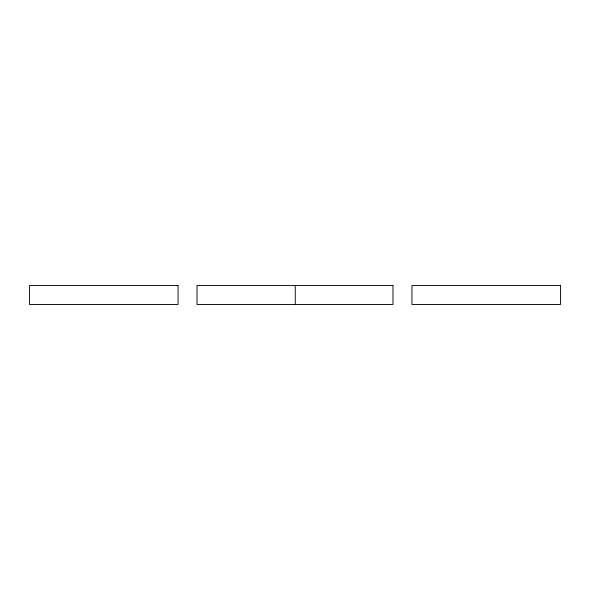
<?xml version="1.0" encoding="UTF-8"?>
<svg xmlns="http://www.w3.org/2000/svg" width="590" height="590" viewBox="0 0 590 590"><rect width="100%" height="100%" fill="white"/><g stroke="black" fill="none" stroke-linecap="round" stroke-linejoin="round"><path stroke-width="0.89" d="M295.258 285.516L295.266 304.484M178.055 285.516L29.5 285.516L29.5 304.484L178.055 304.484L178.055 285.516M392.984 285.516L197.016 285.516L197.016 304.484L392.984 304.484L392.984 285.516M560.5 285.516L411.945 285.516L411.945 304.484L560.5 304.484L560.5 285.516"/></g></svg>
